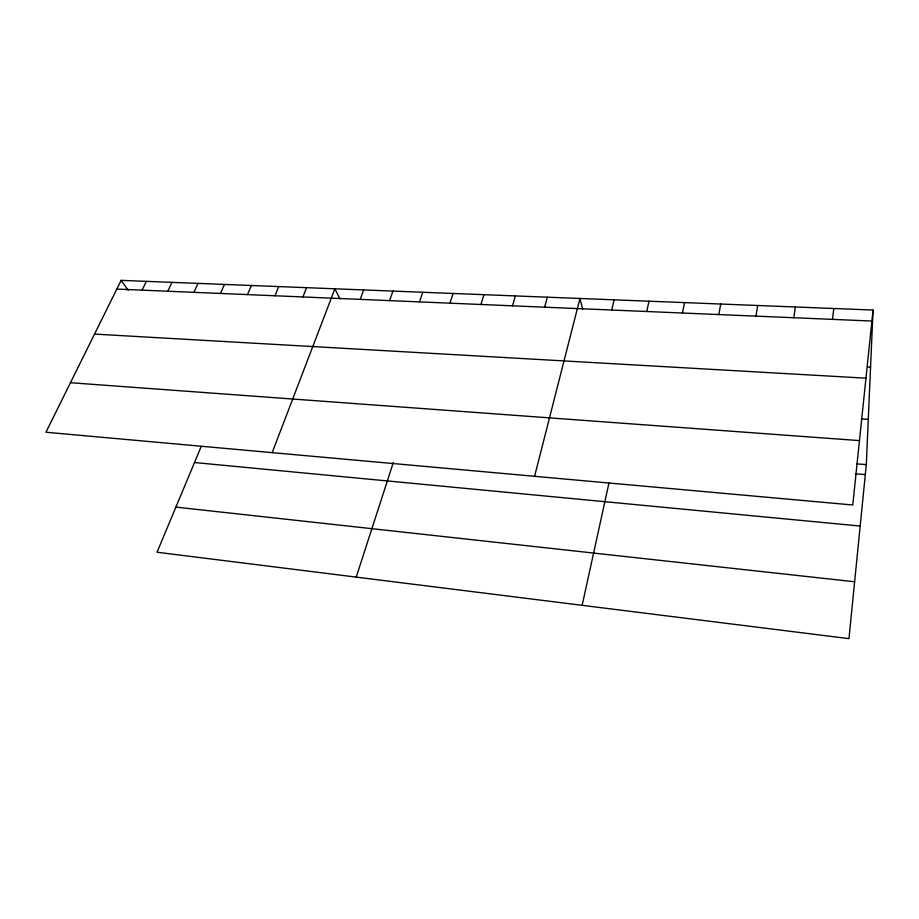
<?xml version="1.0" encoding="UTF-8"?>
<svg xmlns="http://www.w3.org/2000/svg" width="919" height="919" viewBox="0 0 919 919"><rect width="100%" height="100%" fill="white"/><g stroke="black" fill="none" stroke-linecap="round" stroke-linejoin="round"><path stroke-width="1.38" d="M201.077 446.795L157.046 552.239L848.961 638.648L866.307 464.623L873.05 310.048L121.136 280.352L45.95 432.24L852.763 504.99L873.05 310.048M832.476 319.375L833.82 308.497M793.832 317.733L795.372 306.98M755.958 316.136L757.693 305.499M718.83 314.562L720.749 304.028M682.426 313.023L684.529 302.604M582.141 605.334L608.975 482.969M646.735 311.507L648.998 301.202M611.721 310.025L614.145 299.824M534.594 476.306L579.946 298.468L582.657 309.083M544.645 307.187L547.368 297.182M512.515 305.82L515.375 295.918M480.959 304.488L483.945 294.677M449.965 303.178L453.078 293.46M356.227 577.121L393.321 462.464M419.512 301.88L422.751 292.265M389.599 300.616L392.953 291.082M360.202 299.376L363.671 289.933M272.185 452.642L334.884 288.796L339.881 298.79M302.891 296.952L306.578 287.67M274.965 295.769L278.756 286.579M247.51 294.597L251.392 285.487M220.503 293.46L224.477 284.43M193.943 292.334L198.01 283.385M167.821 291.231L171.968 282.351M142.112 290.14L146.351 281.34M116.816 289.071L871.901 321.041M867.72 367.003L870.557 367.152M94.531 334.091L865.962 378.18M861.321 418.892L868.283 419.363M70.464 382.718L859.46 440.615M856.68 463.854L866.307 464.623M855.646 473.79L865.307 474.583M194.506 462.533L860.184 526.059M175.885 507.116L854.624 581.773M121.136 280.352L128.178 290.266"/></g></svg>
